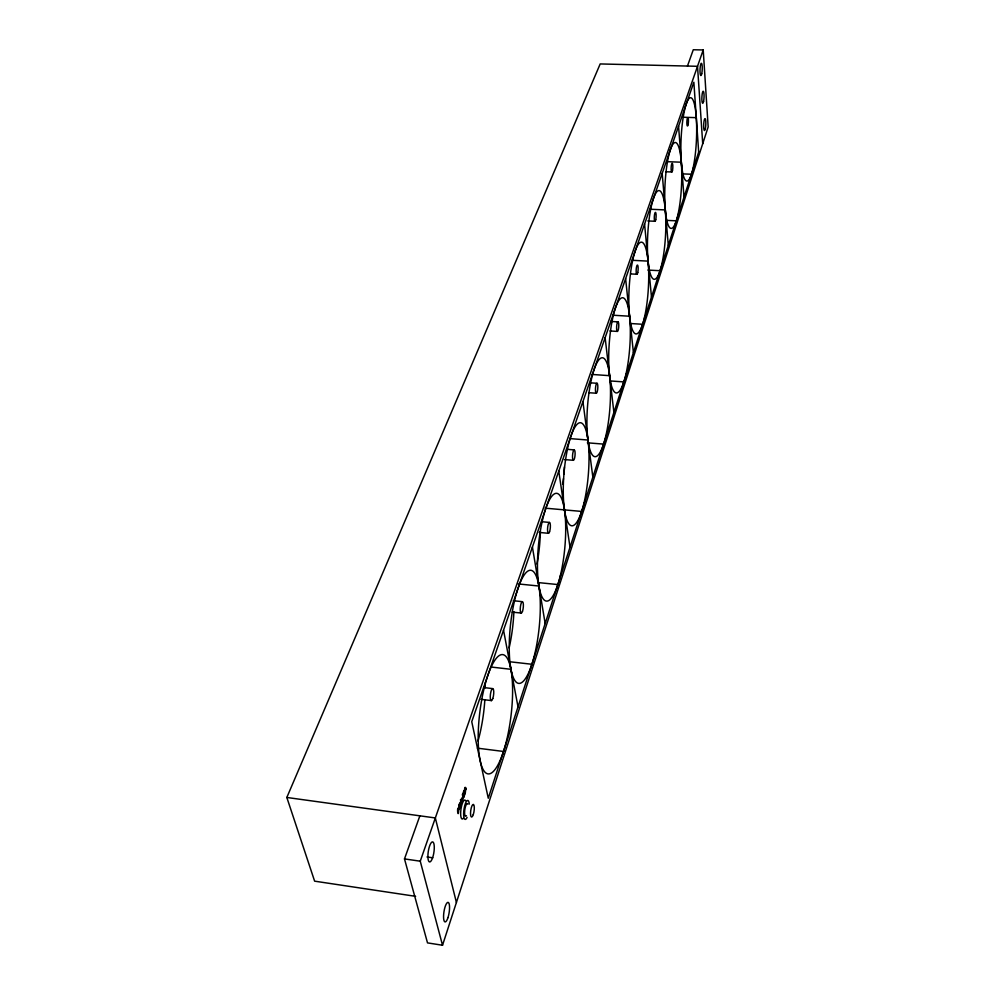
<?xml version="1.0" encoding="UTF-8"?>
<svg xmlns="http://www.w3.org/2000/svg" width="995" height="995" viewBox="0 0 995 995"><rect width="100%" height="100%" fill="white"/><g stroke="black" fill="none" stroke-linecap="round" stroke-linejoin="round"><path stroke-width="1.49" d="M419.878 815.825L404.492 858.909L427.502 942.887L442.526 945.25L708.166 126.925L703.216 49.961L693.279 49.75L687.458 66.056M442.526 945.25L420.251 861.197L703.216 49.961M415.636 896.333L314.619 881.16L286.834 797.468L600.184 63.941L697.52 66.304L702.719 143.74M682.495 117.223L696.301 117.659M666.625 161.65L681.326 162.21M665.829 171.749L671.836 171.986M682.247 173.876L691.45 174.237M650.108 209.236L665.294 209.92M665.991 220.343L676.289 220.828M647.807 220.94L655.058 221.276M631.974 260.28L648.081 261.125M647.882 270.068L660.046 270.715M631.004 273.936L637.011 274.259M612.895 315.216L629.574 316.223M610.818 321.435L618.106 321.882A4.813 1.057 -86.3 0 1 618.355 329.544A4.813 1.057 -86.3 0 1 616.601 328.512A4.813 1.057 -86.3 0 1 618.106 321.882M630.867 323.549L642.608 324.271M609.985 330.949L617.273 331.41M591.913 374.443L609.587 375.675M610.171 380.936L623.84 381.906M591.03 382.864L597.087 383.286A5 1.144 -85.9 0 1 597.386 391.135A5 1.144 -85.9 0 1 595.458 390.351A5 1.144 -85.9 0 1 597.087 383.286M588.642 392.689L596.204 393.236M569.625 438.571L587.97 440.026M587.361 442.812L603.579 444.106M566.889 449.305L574.277 449.914A5.211 1.244 -85.4 0 1 574.637 457.936A5.211 1.244 -85.4 0 1 572.523 457.451A5.211 1.244 -85.4 0 1 574.277 449.914M564.476 459.566L573.356 460.299M545.061 508.146L581.652 511.43M541.765 521.716L549.451 522.425M539.24 532.437L548.481 533.295M538.382 582.597L557.847 584.562M518.345 583.941L538.904 586.03M513.246 600.706L522.325 601.664M512.214 612.112L521.293 613.069M509.813 661.762L531.89 664.262M491.02 667.023L510.933 669.299M483.582 687.533L492.562 688.59M480.995 699.336L491.468 700.592M477.413 748.165L503.495 751.461M286.834 797.468L435.337 817.952L456.406 902.453M426.992 856.969L432.614 857.777M404.492 858.909L420.251 861.197M461.817 801.609C458.285 794.321 463.135 810.092 461.767 798.5C464.192 803.861 462.252 790.341 462.526 795.055C463.745 801.398 460.436 794.744 461.817 801.597M503.532 630.171L518.022 706.86M532.412 547.014L545.16 623.529M558.767 471.12L569.998 547.225M582.921 401.594L592.846 477.09M605.122 337.666L613.903 412.403M625.619 278.675L633.392 352.553M644.573 224.074L651.476 297.007M662.185 173.391L668.304 245.342M678.565 126.228L684 197.147M463.421 818.251A9.577 2.575 -82 0 1 460.921 809.594A9.577 2.575 -82 0 1 465.648 800.751M467.115 817.393A9.577 2.55 -82.1 0 1 463.695 815.776A9.577 2.55 -82.1 0 1 465.871 802.443A9.577 2.55 -82.1 0 1 469.279 804.109M466.419 815.738A6.38 1.704 -82.1 0 1 464.764 809.967A6.38 1.704 -82.1 0 1 467.899 804.072M564.401 466.953A51.529 12.823 -85.2 0 1 563.891 474.217M563.456 478.545A51.529 12.823 -85.2 0 1 562.735 484.291M540.397 531.28A53.929 13.93 -84.5 0 1 536.964 564.09M513.893 611.689A56.665 15.161 -83.7 0 1 509.129 647.932M485.137 683.229A59.837 16.517 -82.8 0 1 485.212 687.794M484.851 699.622A59.837 16.517 -82.8 0 1 478.035 741.014M460.635 804.868C459.814 813.176 458.409 799.545 460.635 804.868M465.523 788.164C465.648 800.179 463.309 785.142 465.735 787.642C467.227 792.244 463.807 787.841 465.523 788.164M458.794 808.512C458.309 821.397 456.369 805.465 458.794 808.512M463.769 796.647L463.707 797.405L464.901 793.873C464.727 790.751 464.23 799.209 463.658 794.532L463.981 790.428L462.862 793.724L463.769 796.647M458.571 809.146C457.911 814.37 457.489 805.9 458.571 809.146M459.068 805.254L459.018 805.664A3.022 0.821 -82 0 0 458.956 806.796L459.392 808.649A2.774 0.746 -82 0 0 459.715 808.649L460.797 805.428A2.973 0.808 -82 0 0 460.847 804.283L460.735 803.102A3.47 0.945 -82 0 0 460.424 802.467A2.923 0.796 -82 0 0 460.212 802.418A3.159 0.858 -82 0 0 459.852 802.741L459.068 805.254M698.677 152.086L488.271 798.226L471.742 721.698L693.851 82.224L698.677 152.086M447.961 917.651A9.888 2.624 -81.2 0 0 448.173 902.39A9.888 2.624 -81.2 0 0 443.559 916.37A9.888 2.624 -81.2 0 0 447.961 917.651M432.589 857.852A10.174 2.848 -81.4 0 0 432.788 841.919A10.174 2.848 -81.4 0 0 427.9 855.998A10.174 2.848 -81.4 0 0 432.589 857.852M705.343 128.666A5.995 1.057 -87.4 0 0 705.256 118.728A5.995 1.057 -87.4 0 0 703.664 126.278A5.995 1.057 -87.4 0 0 705.343 128.666M701.736 73.754A6.169 1.095 -87.7 0 0 701.637 63.444A6.169 1.095 -87.7 0 0 700.007 70.993A6.169 1.095 -87.7 0 0 701.736 73.754M703.564 101.515A6.082 1.082 -87.6 0 0 703.465 91.403A6.082 1.082 -87.6 0 0 701.861 98.953A6.082 1.082 -87.6 0 0 703.564 101.515M473.284 814.569A6.393 1.692 -82.1 0 0 473.446 804.445A6.393 1.692 -82.1 0 0 470.535 813.189A6.393 1.692 -82.1 0 0 473.284 814.569M693.03 168.329A41.703 7.686 -87.4 0 0 692.408 98.99A41.703 7.686 -87.4 0 0 680.866 150.941A41.703 7.686 -87.4 0 0 693.03 168.329M677.956 214.597A42.996 8.258 -87.2 0 0 677.073 143.603A42.996 8.258 -87.2 0 0 664.76 198.378A42.996 8.258 -87.2 0 0 677.956 214.597M688.092 124.723A4.204 0.784 -87.5 0 0 687.993 117.746A4.204 0.784 -87.5 0 0 686.848 123.044A4.204 0.784 -87.5 0 0 688.092 124.723M661.824 264.123A44.414 8.893 -86.9 0 0 660.618 191.426A44.414 8.893 -86.9 0 0 647.459 249.31A44.414 8.893 -86.9 0 0 661.824 264.123M672.483 170.555A4.341 0.833 -87.3 0 0 672.359 163.429A4.341 0.833 -87.3 0 0 671.127 169.013A4.341 0.833 -87.3 0 0 672.483 170.555M644.499 317.293A45.969 9.589 -86.6 0 0 642.944 242.817A45.969 9.589 -86.6 0 0 628.852 304.122A45.969 9.589 -86.6 0 0 644.499 317.293M655.742 219.721A4.478 0.908 -87 0 0 655.581 212.42A4.478 0.908 -87 0 0 654.275 218.315A4.478 0.908 -87 0 0 655.742 219.721M625.867 374.493A47.685 10.36 -86.2 0 0 623.902 298.177A47.685 10.36 -86.2 0 0 608.753 363.287A47.685 10.36 -86.2 0 0 625.867 374.493M605.756 436.233A49.588 11.219 -85.7 0 0 603.331 358.001A49.588 11.219 -85.7 0 0 587 427.34A49.588 11.219 -85.7 0 0 605.756 436.233M637.745 272.568A4.639 0.97 -86.7 0 0 637.559 265.093A4.639 0.97 -86.7 0 0 636.153 271.337A4.639 0.97 -86.7 0 0 637.745 272.568M583.99 503.035A51.715 12.176 -85.2 0 0 581.043 422.838A51.715 12.176 -85.2 0 0 563.369 496.915A51.715 12.176 -85.2 0 0 583.99 503.035M560.359 575.583A54.14 13.233 -84.6 0 0 556.79 493.346A54.14 13.233 -84.6 0 0 537.611 572.747A54.14 13.233 -84.6 0 0 560.359 575.583M531.168 666.401A56.902 14.403 -83.9 0 0 533.867 572.05A56.902 14.403 -83.9 0 0 509.303 642.235A56.902 14.403 -83.9 0 0 531.168 666.401M549.563 531.765A5.46 1.343 -84.7 0 0 549.787 522.636A5.46 1.343 -84.7 0 0 547.536 529.191A5.46 1.343 -84.7 0 0 549.563 531.765M502.662 753.924A60.098 15.696 -83 0 0 505.261 655.804A60.098 15.696 -83 0 0 478.247 732.992A60.098 15.696 -83 0 0 502.662 753.924M522.499 611.291A5.734 1.468 -84 0 0 522.698 601.813A5.734 1.468 -84 0 0 520.236 608.99A5.734 1.468 -84 0 0 522.499 611.291M492.799 698.515A6.057 1.604 -83.1 0 0 492.973 688.677A6.057 1.604 -83.1 0 0 490.261 696.575A6.057 1.604 -83.1 0 0 492.799 698.515"/></g></svg>
